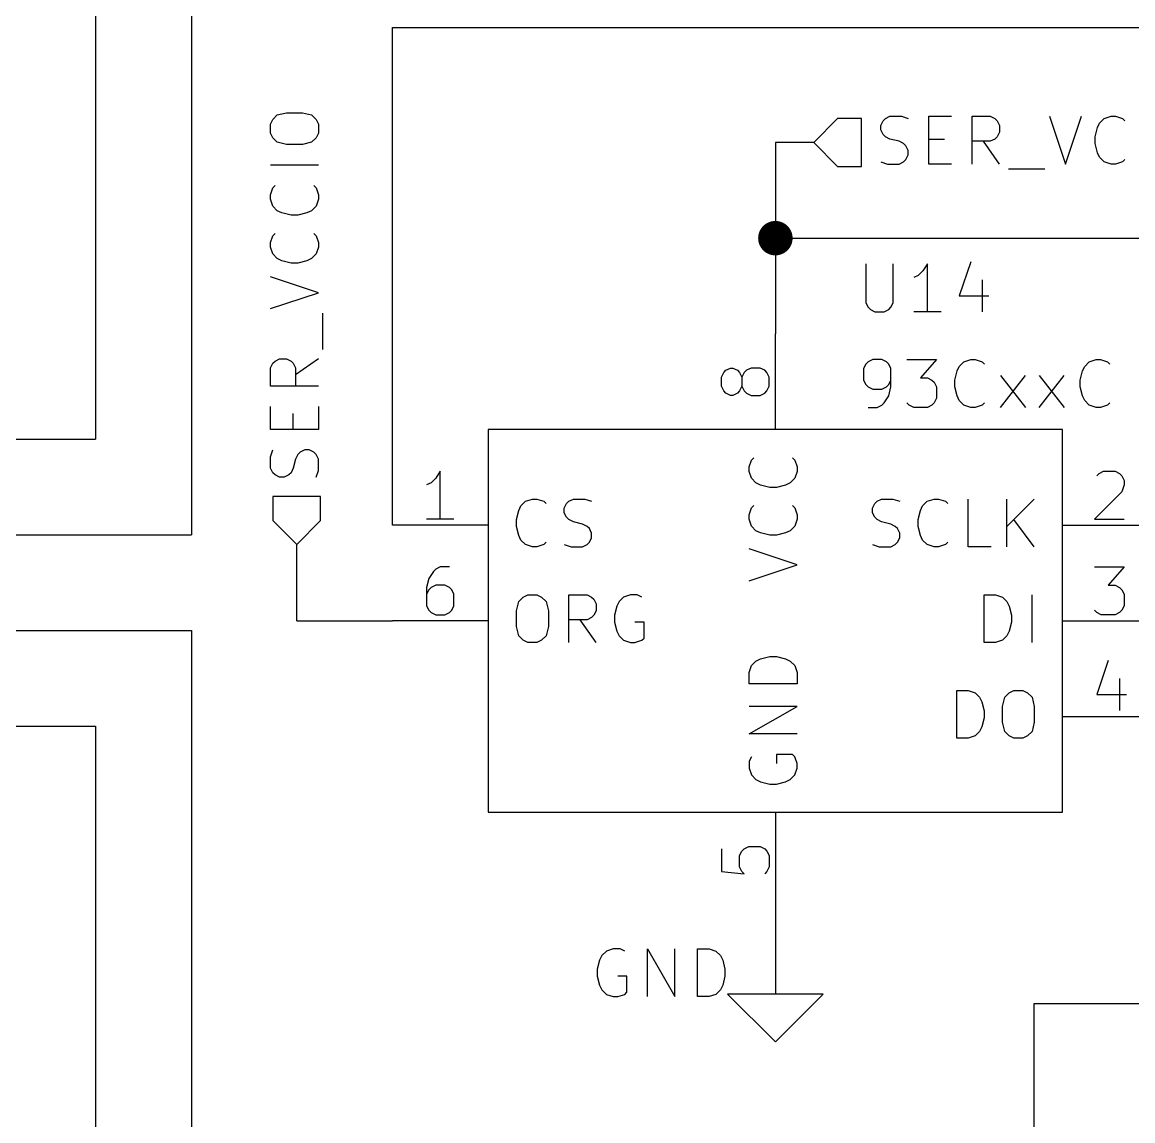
# Model space of a CAD drawing. Extents: x 0.4 to 16.1, y -11.3 to -0.4.
# Drawn here: x 8.333 to 9.493, y -4.712 to -3.564 of the extents above; entities that cross this region are included whole.
import ezdxf

# ---------------------------------------------------------------- set-up
doc = ezdxf.new("R2010")
doc.units = 0
doc.header["$MEASUREMENT"] = 0
for name, color, linetype in [('BROWN2', 54, 'CONTINUOUS'), ('CYAN2', 4, 'CONTINUOUS'), ('GREEN2', 3, 'CONTINUOUS'), ('LYELLOW', 51, 'CONTINUOUS'), ('RED2', 1, 'CONTINUOUS')]:
    doc.layers.add(name, color=color, linetype=linetype)

msp = doc.modelspace()

# ---------------------------------------------------------------- linework, layer by layer
at = {"layer": 'BROWN2', "linetype": 'CONTINUOUS'}
for p, q in [((8.595, -3.66604), (8.59976, -3.66128)), ((8.59976, -3.66128), (8.60928, -3.6589)), ((8.60928, -3.6589), (8.62595, -3.6589)), ((8.62595, -3.6589), (8.63547, -3.66128)), ((8.63547, -3.66128), (8.64024, -3.66604)), ((9.185, -3.665), (9.16, -3.69)), ((9.21, -3.665), (9.185, -3.665)), ((9.21, -3.715), (9.21, -3.665)), ((9.23253, -3.66738), (9.23491, -3.665)), ((9.23491, -3.665), (9.23967, -3.66262)), ((9.23967, -3.66262), (9.25157, -3.66262)), ((9.25157, -3.66262), (9.25872, -3.665)), ((9.28015, -3.71262), (9.28015, -3.66262)), ((9.28015, -3.66262), (9.30396, -3.66262)), ((9.32539, -3.71262), (9.32539, -3.66262)), ((9.32539, -3.66262), (9.34443, -3.66262)), ((9.34443, -3.66262), (9.3492, -3.665)), ((9.3492, -3.665), (9.35157, -3.66738)), ((9.40634, -3.66262), (9.423, -3.71262)), ((9.423, -3.71262), (9.43967, -3.66262)), ((9.45872, -3.66976), (9.46348, -3.665)), ((9.46348, -3.665), (9.47063, -3.66262)), ((9.47063, -3.66262), (9.47539, -3.66262)), ((9.47539, -3.66262), (9.48253, -3.665)), ((9.48253, -3.665), (9.48491, -3.66738)), ((8.59262, -3.6708), (8.595, -3.66604)), ((8.59262, -3.68032), (8.59262, -3.6708)), ((8.64024, -3.66604), (8.64262, -3.6708)), ((8.64262, -3.6708), (8.64262, -3.68032)), ((9.23015, -3.67214), (9.23253, -3.66738)), ((9.23015, -3.6769), (9.23015, -3.67214)), ((9.23253, -3.68167), (9.23015, -3.6769)), ((9.35157, -3.66738), (9.35396, -3.67214)), ((9.35396, -3.67214), (9.35396, -3.67928)), ((9.45396, -3.68405), (9.45634, -3.67452)), ((9.45634, -3.67452), (9.45872, -3.66976)), ((8.595, -3.68509), (8.59262, -3.68032)), ((8.59976, -3.68985), (8.595, -3.68509)), ((8.64024, -3.68509), (8.63547, -3.68985)), ((8.64262, -3.68032), (8.64024, -3.68509)), ((9.23491, -3.68405), (9.23253, -3.68167)), ((9.23967, -3.68643), (9.23491, -3.68405)), ((9.2492, -3.68881), (9.23967, -3.68643)), ((9.25396, -3.69119), (9.2492, -3.68881)), ((9.28015, -3.68643), (9.29681, -3.68643)), ((9.34443, -3.68881), (9.32539, -3.68881)), ((9.35396, -3.71262), (9.33729, -3.68881)), ((9.3492, -3.68643), (9.34443, -3.68881)), ((9.35157, -3.68405), (9.3492, -3.68643)), ((9.35396, -3.67928), (9.35157, -3.68405)), ((9.45396, -3.69119), (9.45396, -3.68405)), ((8.60928, -3.69223), (8.59976, -3.68985)), ((8.62595, -3.69223), (8.60928, -3.69223)), ((8.63547, -3.68985), (8.62595, -3.69223)), ((9.16, -3.69), (9.185, -3.715)), ((9.25634, -3.69357), (9.25396, -3.69119)), ((9.25872, -3.69833), (9.25634, -3.69357)), ((9.25872, -3.70309), (9.25872, -3.69833)), ((9.45634, -3.70071), (9.45396, -3.69119)), ((9.23015, -3.71024), (9.23729, -3.71262)), ((9.2492, -3.71262), (9.25396, -3.71024)), ((9.25396, -3.71024), (9.25634, -3.70785)), ((9.25634, -3.70785), (9.25872, -3.70309)), ((9.45872, -3.70547), (9.45634, -3.70071)), ((9.46348, -3.71024), (9.45872, -3.70547)), ((9.47063, -3.71262), (9.46348, -3.71024)), ((9.48253, -3.71024), (9.47539, -3.71262)), ((9.48491, -3.70785), (9.48253, -3.71024)), ((8.64262, -3.71366), (8.59262, -3.71366)), ((9.185, -3.715), (9.21, -3.715)), ((9.23729, -3.71262), (9.2492, -3.71262)), ((9.30396, -3.71262), (9.28015, -3.71262)), ((9.36348, -3.71738), (9.40157, -3.71738)), ((9.47539, -3.71262), (9.47063, -3.71262)), ((8.595, -3.73747), (8.59738, -3.73509)), ((8.63785, -3.73509), (8.64024, -3.73747)), ((8.59262, -3.74461), (8.595, -3.73747)), ((8.59262, -3.74937), (8.59262, -3.74461)), ((8.64024, -3.73747), (8.64262, -3.74461)), ((8.64262, -3.74461), (8.64262, -3.74937)), ((8.595, -3.75652), (8.59262, -3.74937)), ((8.59976, -3.76128), (8.595, -3.75652)), ((8.64024, -3.75652), (8.63547, -3.76128)), ((8.64262, -3.74937), (8.64024, -3.75652)), ((8.60452, -3.76366), (8.59976, -3.76128)), ((8.61405, -3.76604), (8.60452, -3.76366)), ((8.62119, -3.76604), (8.61405, -3.76604)), ((8.63071, -3.76366), (8.62119, -3.76604)), ((8.63547, -3.76128), (8.63071, -3.76366)), ((8.59262, -3.79461), (8.595, -3.78747)), ((8.595, -3.78747), (8.59738, -3.78509)), ((8.63785, -3.78509), (8.64024, -3.78747)), ((8.64024, -3.78747), (8.64262, -3.79461)), ((8.59262, -3.79937), (8.59262, -3.79461)), ((8.595, -3.80652), (8.59262, -3.79937)), ((8.64262, -3.79937), (8.64024, -3.80652)), ((8.64262, -3.79461), (8.64262, -3.79937)), ((8.59976, -3.81128), (8.595, -3.80652)), ((8.60452, -3.81366), (8.59976, -3.81128)), ((8.61405, -3.81604), (8.60452, -3.81366)), ((8.62119, -3.81604), (8.61405, -3.81604)), ((8.63071, -3.81366), (8.62119, -3.81604)), ((8.63547, -3.81128), (8.63071, -3.81366)), ((8.64024, -3.80652), (8.63547, -3.81128)), ((8.64262, -3.84699), (8.59262, -3.83032)), ((8.59262, -3.86366), (8.64262, -3.84699)), ((8.64738, -3.90652), (8.64738, -3.86842)), ((8.59262, -3.92556), (8.595, -3.9208)), ((8.595, -3.9208), (8.59738, -3.91842)), ((8.59738, -3.91842), (8.60214, -3.91604)), ((8.60214, -3.91604), (8.60928, -3.91604)), ((8.60928, -3.91604), (8.61405, -3.91842)), ((8.61405, -3.91842), (8.61643, -3.9208)), ((8.61643, -3.9208), (8.61881, -3.92556)), ((8.64262, -3.91604), (8.61881, -3.9327)), ((8.59262, -3.94461), (8.59262, -3.92556)), ((8.61881, -3.92556), (8.61881, -3.94461)), ((8.64262, -3.94461), (8.59262, -3.94461)), ((8.59262, -3.98985), (8.59262, -3.96604)), ((8.64262, -3.96604), (8.64262, -3.98985)), ((8.61643, -3.98985), (8.61643, -3.97318)), ((8.64262, -3.98985), (8.59262, -3.98985)), ((8.59262, -4.01842), (8.595, -4.01128)), ((8.62357, -4.01366), (8.62119, -4.01604)), ((8.62833, -4.01128), (8.62357, -4.01366)), ((8.63309, -4.01128), (8.62833, -4.01128)), ((8.63785, -4.01366), (8.63309, -4.01128)), ((8.64024, -4.01604), (8.63785, -4.01366)), ((8.59262, -4.03032), (8.59262, -4.01842)), ((8.61881, -4.0208), (8.61643, -4.03032)), ((8.62119, -4.01604), (8.61881, -4.0208)), ((8.64262, -4.0208), (8.64024, -4.01604)), ((8.64262, -4.0327), (8.64262, -4.0208)), ((8.595, -4.03509), (8.59262, -4.03032)), ((8.59738, -4.03747), (8.595, -4.03509)), ((8.61405, -4.03509), (8.61167, -4.03747)), ((8.61643, -4.03032), (8.61405, -4.03509)), ((8.64024, -4.03985), (8.64262, -4.0327)), ((8.60214, -4.03985), (8.59738, -4.03747)), ((8.6069, -4.03985), (8.60214, -4.03985)), ((8.61167, -4.03747), (8.6069, -4.03985)), ((8.645, -4.06), (8.595, -4.06)), ((8.595, -4.06), (8.595, -4.085)), ((8.645, -4.085), (8.645, -4.06)), ((8.595, -4.085), (8.62, -4.11)), ((8.62, -4.11), (8.645, -4.085))]:
    msp.add_line(p, q, dxfattribs=at)
at = {"layer": 'CYAN2', "linetype": 'CONTINUOUS'}
for p, q in [((9.32406, -3.81457), (9.31215, -3.85028)), ((9.21453, -3.81695), (9.21453, -3.85743)), ((9.2431, -3.85743), (9.2431, -3.81695)), ((9.27406, -3.82409), (9.26929, -3.82886)), ((9.27881, -3.81695), (9.27406, -3.82409)), ((9.27881, -3.86695), (9.27881, -3.81695)), ((9.26929, -3.82886), (9.26453, -3.83124)), ((9.33596, -3.83362), (9.33596, -3.86695)), ((9.31215, -3.85028), (9.3431, -3.85028)), ((9.21453, -3.85743), (9.21691, -3.86219)), ((9.21691, -3.86219), (9.21929, -3.86457)), ((9.23834, -3.86457), (9.24072, -3.86219)), ((9.24072, -3.86219), (9.2431, -3.85743)), ((9.21929, -3.86457), (9.22406, -3.86695)), ((9.22406, -3.86695), (9.23358, -3.86695)), ((9.23358, -3.86695), (9.23834, -3.86457)), ((9.2931, -3.86695), (9.26453, -3.86695)), ((9.21691, -3.91921), (9.21453, -3.92159)), ((9.22167, -3.91683), (9.21691, -3.91921)), ((9.2312, -3.91683), (9.22167, -3.91683)), ((9.23596, -3.91921), (9.2312, -3.91683)), ((9.23834, -3.92159), (9.23596, -3.91921)), ((9.25739, -3.91683), (9.28834, -3.91683)), ((9.28834, -3.91683), (9.27167, -3.93588)), ((9.31215, -3.92397), (9.31691, -3.91921)), ((9.31691, -3.91921), (9.32406, -3.91683)), ((9.32406, -3.91683), (9.32882, -3.91683)), ((9.32882, -3.91683), (9.33596, -3.91921)), ((9.33596, -3.91921), (9.33834, -3.92159)), ((9.4431, -3.92397), (9.44787, -3.91921)), ((9.44787, -3.91921), (9.45501, -3.91683)), ((9.45501, -3.91683), (9.45977, -3.91683)), ((9.45977, -3.91683), (9.46691, -3.91921)), ((9.46691, -3.91921), (9.4693, -3.92159)), ((9.21453, -3.92159), (9.21215, -3.92635)), ((9.21215, -3.92635), (9.21215, -3.93826)), ((9.24072, -3.92635), (9.23834, -3.92159)), ((9.24072, -3.9454), (9.24072, -3.92635)), ((9.30739, -3.93826), (9.30977, -3.92874)), ((9.30977, -3.92874), (9.31215, -3.92397)), ((9.43834, -3.93826), (9.44072, -3.92874)), ((9.44072, -3.92874), (9.4431, -3.92397)), ((9.21215, -3.93826), (9.21453, -3.94302)), ((9.21453, -3.94302), (9.21691, -3.9454)), ((9.23596, -3.9454), (9.23834, -3.94302)), ((9.23834, -3.94302), (9.24072, -3.93826)), ((9.27167, -3.93588), (9.27882, -3.93588)), ((9.27882, -3.93588), (9.28358, -3.93826)), ((9.28358, -3.93826), (9.28596, -3.94064)), ((9.28596, -3.94064), (9.28834, -3.9454)), ((9.30739, -3.9454), (9.30739, -3.93826)), ((9.35501, -3.96683), (9.3812, -3.9335)), ((9.35501, -3.9335), (9.3812, -3.96683)), ((9.39548, -3.96683), (9.42167, -3.9335)), ((9.39548, -3.9335), (9.42167, -3.96683)), ((9.43834, -3.9454), (9.43834, -3.93826)), ((9.21691, -3.9454), (9.22167, -3.94778)), ((9.22167, -3.94778), (9.2312, -3.94778)), ((9.2312, -3.94778), (9.23596, -3.9454)), ((9.23358, -3.96207), (9.23834, -3.95493)), ((9.23834, -3.95493), (9.24072, -3.9454)), ((9.28834, -3.9454), (9.28834, -3.95731)), ((9.30977, -3.95493), (9.30739, -3.9454)), ((9.31215, -3.95969), (9.30977, -3.95493)), ((9.44072, -3.95493), (9.43834, -3.9454)), ((9.4431, -3.95969), (9.44072, -3.95493)), ((9.21691, -3.96683), (9.22644, -3.96683)), ((9.22644, -3.96683), (9.2312, -3.96445)), ((9.2312, -3.96445), (9.23358, -3.96207)), ((9.25977, -3.96445), (9.25739, -3.96207)), ((9.26453, -3.96683), (9.25977, -3.96445)), ((9.27882, -3.96683), (9.26453, -3.96683)), ((9.28358, -3.96445), (9.27882, -3.96683)), ((9.28596, -3.96207), (9.28358, -3.96445)), ((9.28834, -3.95731), (9.28596, -3.96207)), ((9.31691, -3.96445), (9.31215, -3.95969)), ((9.32406, -3.96683), (9.31691, -3.96445)), ((9.32882, -3.96683), (9.32406, -3.96683)), ((9.33596, -3.96445), (9.32882, -3.96683)), ((9.33834, -3.96207), (9.33596, -3.96445)), ((9.44787, -3.96445), (9.4431, -3.95969)), ((9.45501, -3.96683), (9.44787, -3.96445)), ((9.45977, -3.96683), (9.45501, -3.96683)), ((9.46691, -3.96445), (9.45977, -3.96683)), ((9.4693, -3.96207), (9.46691, -3.96445)), ((9.09262, -4.02905), (9.095, -4.0219)), ((9.095, -4.0219), (9.09738, -4.01952)), ((9.13785, -4.01952), (9.14024, -4.0219)), ((9.14024, -4.0219), (9.14262, -4.02905)), ((9.09262, -4.03381), (9.09262, -4.02905)), ((9.095, -4.04095), (9.09262, -4.03381)), ((9.14262, -4.03381), (9.14024, -4.04095)), ((9.14262, -4.02905), (9.14262, -4.03381)), ((9.09976, -4.04571), (9.095, -4.04095)), ((9.10452, -4.04809), (9.09976, -4.04571)), ((9.11405, -4.05047), (9.10452, -4.04809)), ((9.13071, -4.04809), (9.12119, -4.05047)), ((9.13547, -4.04571), (9.13071, -4.04809)), ((9.14024, -4.04095), (9.13547, -4.04571)), ((9.12119, -4.05047), (9.11405, -4.05047)), ((8.8519, -4.07452), (8.85428, -4.06976)), ((8.85428, -4.06976), (8.85905, -4.065)), ((8.85905, -4.065), (8.86619, -4.06262)), ((8.86619, -4.06262), (8.87095, -4.06262)), ((8.87095, -4.06262), (8.87809, -4.065)), ((8.87809, -4.065), (8.88047, -4.06738)), ((8.89952, -4.07214), (8.9019, -4.06738)), ((8.9019, -4.06738), (8.90428, -4.065)), ((8.90428, -4.065), (8.90905, -4.06262)), ((8.90905, -4.06262), (8.92095, -4.06262)), ((8.92095, -4.06262), (8.92809, -4.065)), ((9.095, -4.0719), (9.09738, -4.06952)), ((9.13785, -4.06952), (9.14024, -4.0719)), ((9.22143, -4.07214), (9.22381, -4.06738)), ((9.22381, -4.06738), (9.22619, -4.065)), ((9.22619, -4.065), (9.23095, -4.06262)), ((9.23095, -4.06262), (9.24285, -4.06262)), ((9.24285, -4.06262), (9.25, -4.065)), ((9.27143, -4.07452), (9.27381, -4.06976)), ((9.27381, -4.06976), (9.27857, -4.065)), ((9.27857, -4.065), (9.28571, -4.06262)), ((9.28571, -4.06262), (9.29047, -4.06262)), ((9.29047, -4.06262), (9.29762, -4.065)), ((9.29762, -4.065), (9.3, -4.06738)), ((9.32143, -4.11262), (9.32143, -4.06262)), ((9.3619, -4.11262), (9.3619, -4.06262)), ((9.39047, -4.06262), (9.3619, -4.09119)), ((8.84952, -4.08405), (8.8519, -4.07452)), ((8.89952, -4.0769), (8.89952, -4.07214)), ((8.9019, -4.08167), (8.89952, -4.0769)), ((8.90428, -4.08405), (8.9019, -4.08167)), ((9.09262, -4.07905), (9.095, -4.0719)), ((9.09262, -4.08381), (9.09262, -4.07905)), ((9.14024, -4.0719), (9.14262, -4.07905)), ((9.14262, -4.07905), (9.14262, -4.08381)), ((9.22143, -4.0769), (9.22143, -4.07214)), ((9.22381, -4.08167), (9.22143, -4.0769)), ((9.22619, -4.08405), (9.22381, -4.08167)), ((9.26905, -4.08405), (9.27143, -4.07452)), ((8.84952, -4.09119), (8.84952, -4.08405)), ((8.8519, -4.10071), (8.84952, -4.09119)), ((8.90905, -4.08643), (8.90428, -4.08405)), ((8.91857, -4.08881), (8.90905, -4.08643)), ((8.92333, -4.09119), (8.91857, -4.08881)), ((8.92571, -4.09357), (8.92333, -4.09119)), ((8.92809, -4.09833), (8.92571, -4.09357)), ((9.095, -4.09095), (9.09262, -4.08381)), ((9.09976, -4.09571), (9.095, -4.09095)), ((9.14024, -4.09095), (9.13547, -4.09571)), ((9.14262, -4.08381), (9.14024, -4.09095)), ((9.23095, -4.08643), (9.22619, -4.08405)), ((9.24047, -4.08881), (9.23095, -4.08643)), ((9.24524, -4.09119), (9.24047, -4.08881)), ((9.24762, -4.09357), (9.24524, -4.09119)), ((9.25, -4.09833), (9.24762, -4.09357)), ((9.26905, -4.09119), (9.26905, -4.08405)), ((9.27143, -4.10071), (9.26905, -4.09119)), ((9.39047, -4.11262), (9.36905, -4.08405)), ((8.85428, -4.10547), (8.8519, -4.10071)), ((8.85905, -4.11024), (8.85428, -4.10547)), ((8.92571, -4.10785), (8.92809, -4.10309)), ((8.92809, -4.10309), (8.92809, -4.09833)), ((9.10452, -4.09809), (9.09976, -4.09571)), ((9.11405, -4.10047), (9.10452, -4.09809)), ((9.12119, -4.10047), (9.11405, -4.10047)), ((9.13071, -4.09809), (9.12119, -4.10047)), ((9.13547, -4.09571), (9.13071, -4.09809)), ((9.24762, -4.10785), (9.25, -4.10309)), ((9.25, -4.10309), (9.25, -4.09833)), ((9.27381, -4.10547), (9.27143, -4.10071)), ((9.27857, -4.11024), (9.27381, -4.10547)), ((8.86619, -4.11262), (8.85905, -4.11024)), ((8.87095, -4.11262), (8.86619, -4.11262)), ((8.87809, -4.11024), (8.87095, -4.11262)), ((8.88047, -4.10785), (8.87809, -4.11024)), ((8.89952, -4.11024), (8.90667, -4.11262)), ((8.90667, -4.11262), (8.91857, -4.11262)), ((8.91857, -4.11262), (8.92333, -4.11024)), ((8.92333, -4.11024), (8.92571, -4.10785)), ((9.14262, -4.13143), (9.09262, -4.11476)), ((9.22143, -4.11024), (9.22857, -4.11262)), ((9.22857, -4.11262), (9.24047, -4.11262)), ((9.24047, -4.11262), (9.24524, -4.11024)), ((9.24524, -4.11024), (9.24762, -4.10785)), ((9.28571, -4.11262), (9.27857, -4.11024)), ((9.29047, -4.11262), (9.28571, -4.11262)), ((9.29762, -4.11024), (9.29047, -4.11262)), ((9.3, -4.10785), (9.29762, -4.11024)), ((9.34524, -4.11262), (9.32143, -4.11262)), ((9.09262, -4.14809), (9.14262, -4.13143)), ((8.85667, -4.165), (8.86143, -4.16262)), ((8.86143, -4.16262), (8.87095, -4.16262)), ((8.87095, -4.16262), (8.87571, -4.165)), ((8.90428, -4.21262), (8.90428, -4.16262)), ((8.90428, -4.16262), (8.92333, -4.16262)), ((8.92333, -4.16262), (8.92809, -4.165)), ((8.96857, -4.16262), (8.96143, -4.165)), ((8.97571, -4.16262), (8.96857, -4.16262)), ((8.98047, -4.165), (8.97571, -4.16262)), ((9.33809, -4.21262), (9.33809, -4.16262)), ((9.33809, -4.16262), (9.35, -4.16262)), ((9.35, -4.16262), (9.35714, -4.165)), ((9.38809, -4.21262), (9.38809, -4.16262)), ((8.84952, -4.17928), (8.8519, -4.16976)), ((8.8519, -4.16976), (8.85667, -4.165)), ((8.87571, -4.165), (8.88047, -4.16976)), ((8.88047, -4.16976), (8.88285, -4.17928)), ((8.92809, -4.165), (8.93047, -4.16738)), ((8.93047, -4.16738), (8.93285, -4.17214)), ((8.93285, -4.17214), (8.93285, -4.17928)), ((8.95428, -4.17452), (8.9519, -4.18405)), ((8.95667, -4.16976), (8.95428, -4.17452)), ((8.96143, -4.165), (8.95667, -4.16976)), ((9.35714, -4.165), (9.3619, -4.16976)), ((9.3619, -4.16976), (9.36428, -4.17452)), ((9.36428, -4.17452), (9.36667, -4.18405)), ((8.84952, -4.19595), (8.84952, -4.17928)), ((8.88285, -4.17928), (8.88285, -4.19595)), ((8.92809, -4.18643), (8.92333, -4.18881)), ((8.93047, -4.18405), (8.92809, -4.18643)), ((8.93285, -4.17928), (8.93047, -4.18405)), ((8.9519, -4.18405), (8.9519, -4.19119)), ((9.36667, -4.18405), (9.36667, -4.19119)), ((8.8519, -4.20547), (8.84952, -4.19595)), ((8.88285, -4.19595), (8.88047, -4.20547)), ((8.92333, -4.18881), (8.90428, -4.18881)), ((8.93285, -4.21262), (8.91619, -4.18881)), ((8.9519, -4.19119), (8.95428, -4.20071)), ((8.98285, -4.19119), (8.97333, -4.19119)), ((8.98285, -4.20785), (8.98285, -4.19119)), ((9.36667, -4.19119), (9.36428, -4.20071)), ((8.85667, -4.21024), (8.8519, -4.20547)), ((8.86143, -4.21262), (8.85667, -4.21024)), ((8.87571, -4.21024), (8.87095, -4.21262)), ((8.88047, -4.20547), (8.87571, -4.21024)), ((8.95428, -4.20071), (8.95667, -4.20547)), ((8.95667, -4.20547), (8.96143, -4.21024)), ((8.96143, -4.21024), (8.96857, -4.21262)), ((8.97333, -4.21262), (8.98047, -4.21024)), ((8.98047, -4.21024), (8.98285, -4.20785)), ((9.35714, -4.21024), (9.35, -4.21262)), ((9.3619, -4.20547), (9.35714, -4.21024)), ((9.36428, -4.20071), (9.3619, -4.20547)), ((8.87095, -4.21262), (8.86143, -4.21262)), ((8.96857, -4.21262), (8.97333, -4.21262)), ((9.35, -4.21262), (9.33809, -4.21262)), ((9.095, -4.23667), (9.09976, -4.2319)), ((9.09976, -4.2319), (9.10452, -4.22952)), ((9.10452, -4.22952), (9.11405, -4.22714)), ((9.11405, -4.22714), (9.12119, -4.22714)), ((9.12119, -4.22714), (9.13071, -4.22952)), ((9.13071, -4.22952), (9.13547, -4.2319)), ((9.13547, -4.2319), (9.14024, -4.23667)), ((9.09262, -4.24381), (9.095, -4.23667)), ((9.09262, -4.25571), (9.09262, -4.24381)), ((9.14024, -4.23667), (9.14262, -4.24381)), ((9.14262, -4.24381), (9.14262, -4.25571)), ((9.14262, -4.25571), (9.09262, -4.25571)), ((9.30952, -4.31262), (9.30952, -4.26262)), ((9.30952, -4.26262), (9.32143, -4.26262)), ((9.32143, -4.26262), (9.32857, -4.265)), ((9.32857, -4.265), (9.33333, -4.26976)), ((9.35952, -4.26976), (9.36428, -4.265)), ((9.36428, -4.265), (9.36905, -4.26262)), ((9.36905, -4.26262), (9.37857, -4.26262)), ((9.37857, -4.26262), (9.38333, -4.265)), ((9.38333, -4.265), (9.38809, -4.26976)), ((9.09262, -4.30809), (9.14262, -4.27952)), ((9.14262, -4.27952), (9.09262, -4.27952)), ((9.33333, -4.26976), (9.33571, -4.27452)), ((9.33571, -4.27452), (9.33809, -4.28405)), ((9.35714, -4.27928), (9.35952, -4.26976)), ((9.35714, -4.29595), (9.35714, -4.27928)), ((9.38809, -4.26976), (9.39047, -4.27928)), ((9.39047, -4.27928), (9.39047, -4.29595)), ((9.33809, -4.29119), (9.33571, -4.30071)), ((9.33809, -4.28405), (9.33809, -4.29119)), ((9.33571, -4.30071), (9.33333, -4.30547)), ((9.35952, -4.30547), (9.35714, -4.29595)), ((9.39047, -4.29595), (9.38809, -4.30547)), ((9.14262, -4.30809), (9.09262, -4.30809)), ((9.32143, -4.31262), (9.30952, -4.31262)), ((9.32857, -4.31024), (9.32143, -4.31262)), ((9.33333, -4.30547), (9.32857, -4.31024)), ((9.36428, -4.31024), (9.35952, -4.30547)), ((9.36905, -4.31262), (9.36428, -4.31024)), ((9.37857, -4.31262), (9.36905, -4.31262)), ((9.38333, -4.31024), (9.37857, -4.31262)), ((9.38809, -4.30547), (9.38333, -4.31024)), ((9.095, -4.3319), (9.09262, -4.33667)), ((9.09262, -4.33667), (9.09262, -4.34381)), ((9.13785, -4.32952), (9.12119, -4.32952)), ((9.12119, -4.32952), (9.12119, -4.33905)), ((9.14024, -4.3319), (9.13785, -4.32952)), ((9.14262, -4.33905), (9.14024, -4.3319)), ((9.09262, -4.34381), (9.095, -4.35095)), ((9.14024, -4.35095), (9.14262, -4.34381)), ((9.14262, -4.34381), (9.14262, -4.33905)), ((9.095, -4.35095), (9.09976, -4.35571)), ((9.09976, -4.35571), (9.10452, -4.35809)), ((9.10452, -4.35809), (9.11405, -4.36047)), ((9.11405, -4.36047), (9.12119, -4.36047)), ((9.12119, -4.36047), (9.13071, -4.35809)), ((9.13071, -4.35809), (9.13547, -4.35571)), ((9.13547, -4.35571), (9.14024, -4.35095)), ((8.94354, -4.535), (8.93878, -4.53976)), ((8.95068, -4.53261), (8.94354, -4.535)), ((8.95782, -4.53261), (8.95068, -4.53261)), ((8.96258, -4.535), (8.95782, -4.53261)), ((8.98639, -4.58261), (8.98639, -4.53261)), ((8.98639, -4.53261), (9.01496, -4.58261)), ((9.01496, -4.58261), (9.01496, -4.53261)), ((9.03878, -4.58261), (9.03878, -4.53261)), ((9.03878, -4.53261), (9.05068, -4.53261)), ((9.05068, -4.53261), (9.05782, -4.535)), ((9.05782, -4.535), (9.06258, -4.53976)), ((8.93639, -4.54452), (8.93401, -4.55404)), ((8.93878, -4.53976), (8.93639, -4.54452)), ((9.06258, -4.53976), (9.06496, -4.54452)), ((9.06496, -4.54452), (9.06735, -4.55404)), ((8.93401, -4.55404), (8.93401, -4.56119)), ((9.06735, -4.55404), (9.06735, -4.56119)), ((8.93401, -4.56119), (8.93639, -4.57071)), ((8.96496, -4.56119), (8.95544, -4.56119)), ((8.96496, -4.57785), (8.96496, -4.56119)), ((9.06735, -4.56119), (9.06496, -4.57071)), ((8.93639, -4.57071), (8.93878, -4.57547)), ((8.93878, -4.57547), (8.94354, -4.58023)), ((8.94354, -4.58023), (8.95068, -4.58261)), ((8.95544, -4.58261), (8.96258, -4.58023)), ((8.96258, -4.58023), (8.96496, -4.57785)), ((9.05782, -4.58023), (9.05068, -4.58261)), ((9.06258, -4.57547), (9.05782, -4.58023)), ((9.06496, -4.57071), (9.06258, -4.57547)), ((8.95068, -4.58261), (8.95544, -4.58261)), ((9.05068, -4.58261), (9.03878, -4.58261))]:
    msp.add_line(p, q, dxfattribs=at)
at = {"layer": 'GREEN2', "linetype": 'CONTINUOUS'}
for p, q in [((8.41, -2.49), (8.41, -4)), ((8.51, -2.59), (8.51, -4.1)), ((8.72, -3.57), (9.96, -3.57)), ((8.72, -4.09), (8.72, -3.57)), ((9.16, -3.69), (9.12, -3.69)), ((9.12, -3.69), (9.12, -3.79)), ((9.12, -3.79), (9.53, -3.79)), ((9.12, -3.79), (9.12, -3.89)), ((5.3, -4), (8.41, -4)), ((5.2, -4.1), (8.51, -4.1)), ((8.62, -4.19), (8.62, -4.11)), ((8.62, -4.19), (8.72, -4.19)), ((5.1, -4.2), (8.51, -4.2)), ((8.51, -4.2), (8.51, -5.47)), ((5, -4.3), (8.41, -4.3)), ((8.41, -4.3), (8.41, -5.47)), ((9.12, -4.49), (9.12, -4.53)), ((9.39, -4.59), (9.39, -4.99)), ((9.48, -4.59), (9.39, -4.59))]:
    msp.add_line(p, q, dxfattribs=at)
at = {"layer": 'GREEN2', "const_width": 0.018}
msp.add_lwpolyline([(9.111, -3.79, 1), (9.129, -3.79, 1)], format="xyb", close=True, dxfattribs=at)
at = {"layer": 'LYELLOW', "linetype": 'CONTINUOUS'}
for p, q in [((8.82, -3.99), (8.82, -4.39)), ((9.42, -3.99), (8.82, -3.99)), ((9.42, -4.39), (9.42, -3.99)), ((8.82, -4.39), (9.42, -4.39))]:
    msp.add_line(p, q, dxfattribs=at)
at = {"layer": 'RED2', "linetype": 'CONTINUOUS'}
for p, q in [((9.12, -3.99), (9.12, -3.89)), ((9.06362, -3.93524), (9.066, -3.93047)), ((9.066, -3.93047), (9.06838, -3.92809)), ((9.06838, -3.92809), (9.07314, -3.92571)), ((9.07314, -3.92571), (9.07552, -3.92571)), ((9.07552, -3.92571), (9.08028, -3.92809)), ((9.08028, -3.92809), (9.08267, -3.93047)), ((9.08267, -3.93047), (9.08505, -3.93524)), ((9.08743, -3.93047), (9.08505, -3.93524)), ((9.08981, -3.92809), (9.08743, -3.93047)), ((9.09457, -3.92571), (9.08981, -3.92809)), ((9.10409, -3.92571), (9.09457, -3.92571)), ((9.10885, -3.92809), (9.10409, -3.92571)), ((9.11124, -3.93047), (9.10885, -3.92809)), ((9.11362, -3.93524), (9.11124, -3.93047)), ((9.06362, -3.94476), (9.06362, -3.93524)), ((9.08505, -3.93524), (9.08505, -3.94476)), ((9.11362, -3.94476), (9.11362, -3.93524)), ((9.066, -3.94952), (9.06362, -3.94476)), ((9.06838, -3.9519), (9.066, -3.94952)), ((9.07314, -3.95428), (9.06838, -3.9519)), ((9.07552, -3.95428), (9.07314, -3.95428)), ((9.08028, -3.9519), (9.07552, -3.95428)), ((9.08267, -3.94952), (9.08028, -3.9519)), ((9.08505, -3.94476), (9.08267, -3.94952)), ((9.08505, -3.94476), (9.08743, -3.94952)), ((9.08743, -3.94952), (9.08981, -3.9519)), ((9.08981, -3.9519), (9.09457, -3.95428)), ((9.09457, -3.95428), (9.10409, -3.95428)), ((9.10409, -3.95428), (9.10885, -3.9519)), ((9.10885, -3.9519), (9.11124, -3.94952)), ((9.11124, -3.94952), (9.11362, -3.94476)), ((8.82, -3.99), (8.82, -4.39)), ((9.42, -3.99), (8.82, -3.99)), ((8.82, -3.99), (8.82, -4.39)), ((9.42, -3.99), (8.82, -3.99)), ((9.42, -4.39), (9.42, -3.99)), ((9.42, -4.39), (9.42, -3.99)), ((8.77, -4.03362), (8.76524, -4.04076)), ((8.77, -4.08362), (8.77, -4.03362)), ((9.45571, -4.03838), (9.45809, -4.036)), ((9.45809, -4.036), (9.46285, -4.03362)), ((9.46285, -4.03362), (9.47476, -4.03362)), ((9.47476, -4.03362), (9.47952, -4.036)), ((9.47952, -4.036), (9.4819, -4.03838)), ((8.76047, -4.04552), (8.75571, -4.0479)), ((8.76524, -4.04076), (8.76047, -4.04552)), ((9.4819, -4.03838), (9.48428, -4.04314)), ((9.48428, -4.0479), (9.4819, -4.05505)), ((9.48428, -4.04314), (9.48428, -4.0479)), ((9.4819, -4.05505), (9.45333, -4.08362)), ((8.82, -4.09), (8.72, -4.09)), ((8.78428, -4.08362), (8.75571, -4.08362)), ((9.42, -4.09), (9.52, -4.09)), ((9.45333, -4.08362), (9.48428, -4.08362)), ((8.76285, -4.13838), (8.75809, -4.14552)), ((8.76524, -4.136), (8.76285, -4.13838)), ((8.77, -4.13362), (8.76524, -4.136)), ((8.77952, -4.13362), (8.77, -4.13362)), ((9.45333, -4.13362), (9.48428, -4.13362)), ((9.48428, -4.13362), (9.46762, -4.15267)), ((8.75809, -4.14552), (8.75571, -4.15505)), ((8.76524, -4.15267), (8.76047, -4.15505)), ((8.77476, -4.15267), (8.76524, -4.15267)), ((8.77952, -4.15505), (8.77476, -4.15267)), ((9.46762, -4.15267), (9.47476, -4.15267)), ((9.47476, -4.15267), (9.47952, -4.15505)), ((8.75571, -4.15505), (8.75571, -4.17409)), ((8.75809, -4.15743), (8.75571, -4.16219)), ((8.76047, -4.15505), (8.75809, -4.15743)), ((8.7819, -4.15743), (8.77952, -4.15505)), ((8.78428, -4.16219), (8.7819, -4.15743)), ((8.78428, -4.17409), (8.78428, -4.16219)), ((9.47952, -4.15505), (9.4819, -4.15743)), ((9.4819, -4.15743), (9.48428, -4.16219)), ((9.48428, -4.16219), (9.48428, -4.17409)), ((8.75571, -4.17409), (8.75809, -4.17885)), ((8.7819, -4.17885), (8.78428, -4.17409)), ((9.48428, -4.17409), (9.4819, -4.17885)), ((8.75809, -4.17885), (8.76047, -4.18124)), ((8.76047, -4.18124), (8.76524, -4.18362)), ((8.76524, -4.18362), (8.77476, -4.18362)), ((8.77476, -4.18362), (8.77952, -4.18124)), ((8.77952, -4.18124), (8.7819, -4.17885)), ((9.45571, -4.18124), (9.45333, -4.17885)), ((9.46047, -4.18362), (9.45571, -4.18124)), ((9.47476, -4.18362), (9.46047, -4.18362)), ((9.47952, -4.18124), (9.47476, -4.18362)), ((9.4819, -4.17885), (9.47952, -4.18124)), ((8.82, -4.19), (8.72, -4.19)), ((9.42, -4.19), (9.52, -4.19)), ((9.46762, -4.23124), (9.45571, -4.26695)), ((9.47952, -4.25028), (9.47952, -4.28362)), ((9.45571, -4.26695), (9.48667, -4.26695)), ((9.42, -4.29), (9.52, -4.29)), ((8.82, -4.39), (9.42, -4.39)), ((8.82, -4.39), (9.42, -4.39)), ((9.12, -4.39), (9.12, -4.49)), ((9.06362, -4.42809), (9.06362, -4.4519)), ((9.08267, -4.43524), (9.08505, -4.43047)), ((9.08505, -4.43047), (9.08743, -4.42809)), ((9.08743, -4.42809), (9.09219, -4.42571)), ((9.09219, -4.42571), (9.10409, -4.42571)), ((9.10409, -4.42571), (9.10885, -4.42809)), ((9.10885, -4.42809), (9.11124, -4.43047)), ((9.11124, -4.43047), (9.11362, -4.43524)), ((9.08267, -4.44714), (9.08267, -4.43524)), ((9.11362, -4.43524), (9.11362, -4.44714)), ((9.06362, -4.4519), (9.08743, -4.45428)), ((9.08505, -4.4519), (9.08267, -4.44714)), ((9.08743, -4.45428), (9.08505, -4.4519)), ((9.11124, -4.4519), (9.10885, -4.45428)), ((9.11362, -4.44714), (9.11124, -4.4519)), ((9.12, -4.53), (9.12, -4.58)), ((9.12, -4.58), (9.07, -4.58)), ((9.07, -4.58), (9.12, -4.63)), ((9.12, -4.63), (9.17, -4.58)), ((9.17, -4.58), (9.12, -4.58)), ((9.56, -4.59), (9.48, -4.59))]:
    msp.add_line(p, q, dxfattribs=at)

doc.saveas('drawing.dxf')
